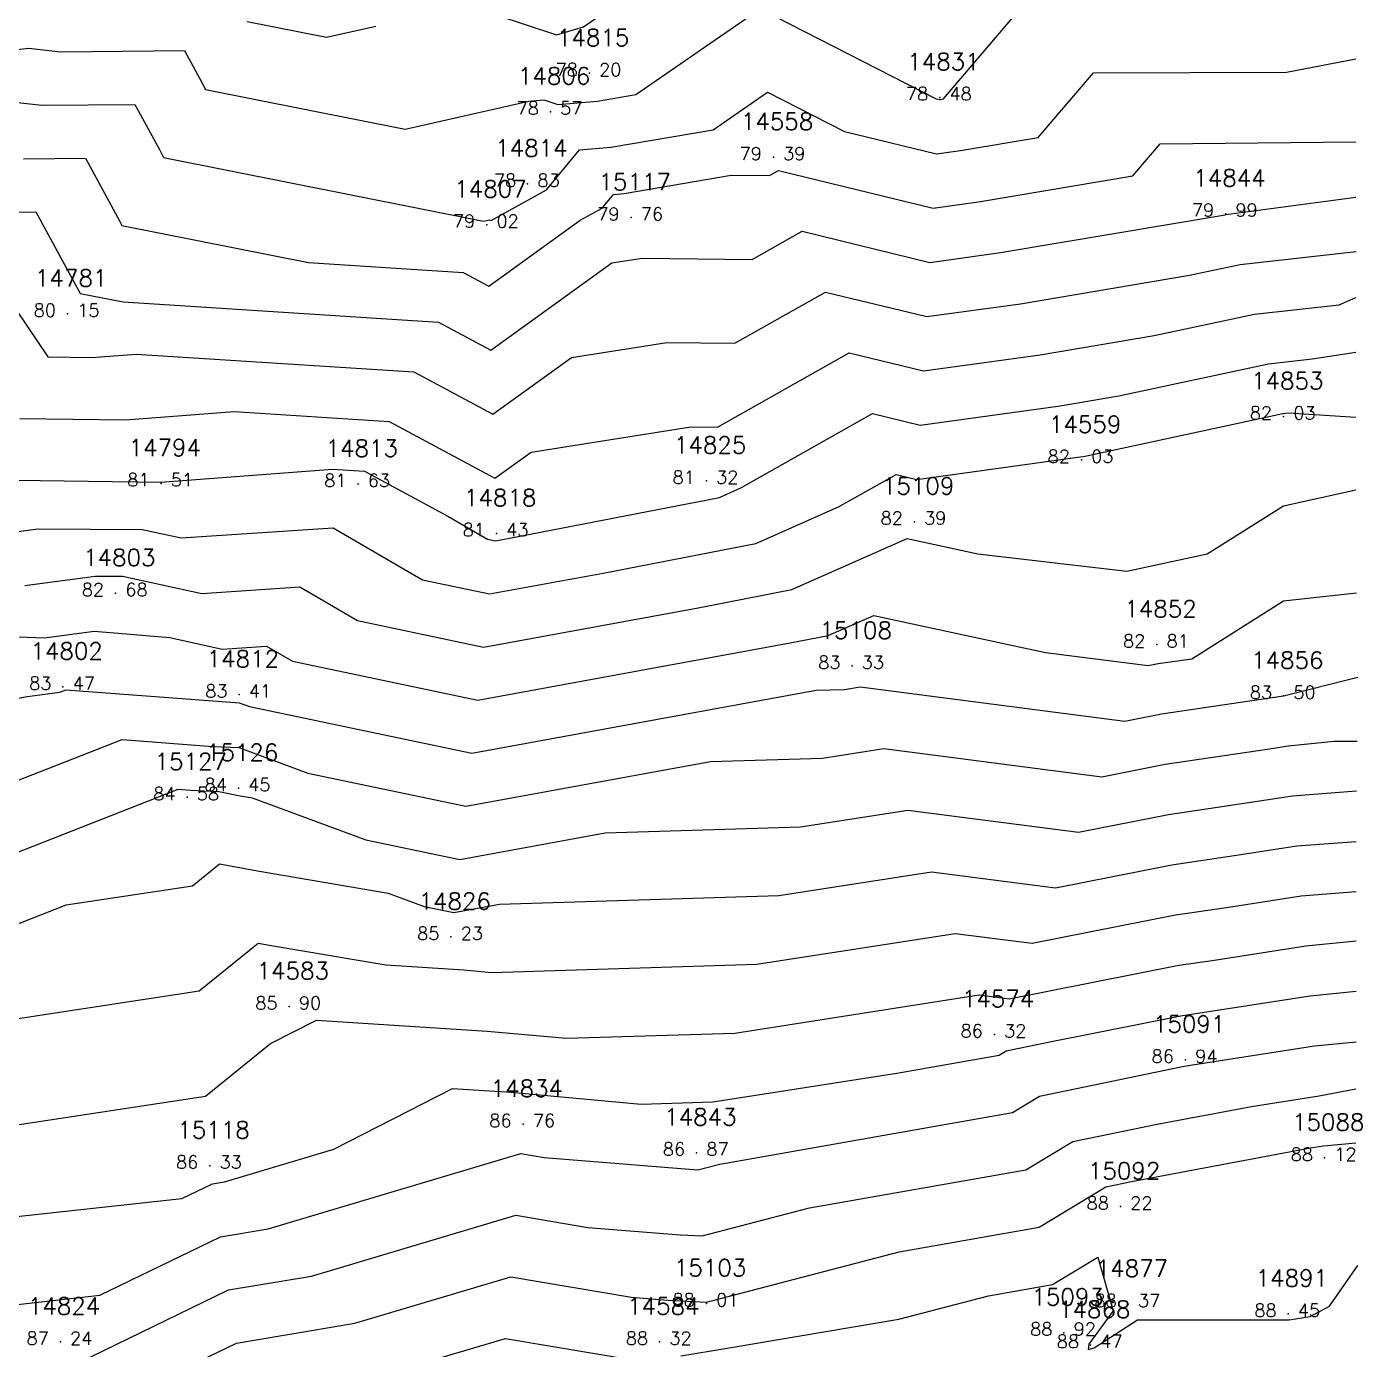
# Model space of a CAD drawing. Header units: millimetres. Extents: x 1412565 to 1412813, y 4931476 to 4931699.
# Drawn here: x 1412686.5 to 1412707.05, y 4931503.63 to 4931523.99 of the extents above; entities that cross this region are included whole.
import ezdxf
from ezdxf.enums import TextEntityAlignment as Align

# ---------------------------------------------------------------- set-up
doc = ezdxf.new("R2010")
doc.units = ezdxf.units.MM
for name, color, linetype in [('CIVIL', 50, 'Continuous'), ('CIVIL-DRAW', 80, 'Continuous'), ('CIVIL-NONAME', 130, 'Continuous'), ('CIVIL-TEXT', 240, 'Continuous'), ('CIVIL-Z', 50, 'Continuous'), ('Tcontours0', 7, 'Continuous'), ('Tcontours1', 7, 'Continuous'), ('Tcontours2', 7, 'Continuous')]:
    doc.layers.add(name, color=color, linetype=linetype)
doc.styles.add('CIVILCADMAIN', font='TXT.SHX')
doc.styles.get("Standard").update_dxf_attribs({"font": 'arial.ttf'})

# ---------------------------------------------------------------- blocks, each defined once
blk = doc.blocks.new('CIVIL-ZZ')
at = {"layer": 'CIVIL-DRAW'}
blk.add_point((0, 0), dxfattribs=at)
at = {"layer": 'CIVIL-NONAME'}
blk.add_attdef('NAME', text='', height=1.8, dxfattribs=at).set_placement((0, 2.1), align=Align.CENTER)
at = {"layer": 'CIVIL-TEXT', "flags": 8}
blk.add_attdef('TEXT', text='', height=2, dxfattribs=at).set_placement((0.2, -3.3), align=Align.CENTER)
at = {"layer": 'CIVIL-Z'}
blk.add_attdef('Z1', text='', height=1.6, dxfattribs=at).set_placement((-0.75, -0.225), align=Align.RIGHT)
blk.add_attdef('Z2', (0.75, -0.225), '', height=1.6, dxfattribs=at)

msp = doc.modelspace()

# ---------------------------------------------------------------- linework, layer by layer
at = {"layer": 'Tcontours0'}
for points, elevation in [([(1412686.165, 4931521.133), (1412686.643, 4931521.137), (1412687.315, 4931519.9), (1412687.323, 4931519.884), (1412687.986, 4931519.752), (1412692.837, 4931519.442), (1412693.641, 4931519.008), (1412695.503, 4931520.352), (1412695.978, 4931520.427), (1412697.664, 4931520.406), (1412698.431, 4931520.839), (1412700.398, 4931520.361), (1412701.483, 4931520.511), (1412704.939, 4931521.091), (1412704.954, 4931521.095), (1412706.952, 4931521.362)], 80), ([(1412684.631, 4931509.501), (1412687.108, 4931510.473), (1412689.054, 4931510.769), (1412689.47, 4931511.105), (1412690.056, 4931510.996), (1412692.066, 4931510.655), (1412692.618, 4931510.451), (1412693.072, 4931510.356), (1412693.777, 4931510.485), (1412698.073, 4931510.617), (1412700.423, 4931510.983), (1412702.33, 4931510.736), (1412704.123, 4931511.092), (1412705.182, 4931511.248), (1412706.045, 4931511.382), (1412706.958, 4931511.447)], 85)]:
    msp.add_lwpolyline(points, dxfattribs=dict(at, elevation=elevation))
at = {"layer": 'Tcontours1'}
for points, elevation in [([(1412693.719, 4931524.17), (1412694.653, 4931523.863), (1412695.068, 4931523.983), (1412697.18, 4931525.458)], 78), ([(1412689.896, 4931524.069), (1412691.117, 4931523.826), (1412691.875, 4931523.997)], 78), ([(1412686.086, 4931522.853), (1412686.736, 4931522.778), (1412688.168, 4931522.792), (1412688.545, 4931522.097), (1412688.609, 4931521.977), (1412693.532, 4931520.997), (1412693.624, 4931521.017), (1412693.646, 4931521.006), (1412694.501, 4931521.475), (1412695.008, 4931522.091), (1412695.488, 4931522.132), (1412697.063, 4931522.403), (1412697.9, 4931522.98), (1412699.087, 4931522.374), (1412700.498, 4931522.032), (1412700.869, 4931522.083), (1412702.065, 4931522.284), (1412702.913, 4931523.279), (1412705.884, 4931523.287), (1412706.952, 4931523.494)], 79), ([(1412686.395, 4931517.96), (1412688.03, 4931517.939), (1412689.697, 4931518.065), (1412692.078, 4931517.913), (1412693.703, 4931517.038), (1412694.263, 4931517.441), (1412696.722, 4931517.831), (1412697.131, 4931517.826), (1412699.155, 4931518.969), (1412700.299, 4931518.691), (1412702.097, 4931518.939), (1412703.851, 4931519.234), (1412705.391, 4931519.565), (1412706.693, 4931519.708), (1412706.95, 4931519.822)], 81), ([(1412686.175, 4931516.193), (1412686.68, 4931516.26), (1412688.277, 4931516.252), (1412688.879, 4931516.122), (1412691.22, 4931516.277), (1412692.59, 4931515.476), (1412693.625, 4931515.259), (1412695.371, 4931515.578), (1412697.718, 4931516.036), (1412698.994, 4931516.6), (1412699.878, 4931517.099), (1412700.199, 4931517.021), (1412702.712, 4931517.367), (1412702.763, 4931517.376), (1412705.827, 4931518.036), (1412705.865, 4931518.04), (1412705.914, 4931518.045), (1412706.952, 4931517.977)], 82), ([(1412683.307, 4931514.715), (1412686.777, 4931514.585), (1412687.542, 4931514.687), (1412688.703, 4931514.586), (1412689.511, 4931514.411), (1412690.192, 4931514.456), (1412690.59, 4931514.224), (1412693.441, 4931513.624), (1412698.25, 4931514.504), (1412698.832, 4931514.618), (1412699.537, 4931514.929), (1412702.176, 4931514.359), (1412703.755, 4931514.155), (1412703.91, 4931514.186), (1412704.427, 4931514.262), (1412705.84, 4931515.153), (1412706.963, 4931515.278)], 83), ([(1412686.219, 4931512.331), (1412687.972, 4931513.018), (1412689.367, 4931512.913), (1412689.764, 4931512.893), (1412690.827, 4931512.501), (1412693.257, 4931511.99), (1412697.024, 4931512.68), (1412698.748, 4931512.732), (1412699.691, 4931512.879), (1412703.042, 4931512.446), (1412704.017, 4931512.639), (1412705.621, 4931512.876), (1412705.908, 4931512.921), (1412706.617, 4931512.992), (1412706.97, 4931512.992)], 84), ([(1412684.965, 4931506.876), (1412689.254, 4931507.529), (1412690.256, 4931508.34), (1412690.959, 4931508.7), (1412693.589, 4931508.531), (1412694.805, 4931508.421), (1412697.397, 4931508.501), (1412701.156, 4931509.087), (1412701.618, 4931509.027), (1412704.23, 4931509.544), (1412704.743, 4931509.62), (1412706.181, 4931509.843), (1412706.955, 4931509.921)], 86), ([(1412680.95, 4931503.311), (1412681.821, 4931504.012), (1412682.159, 4931504.106), (1412684.655, 4931504.073), (1412686.36, 4931504.326), (1412687.627, 4931504.465), (1412689.484, 4931505.364), (1412690.215, 4931505.488), (1412694.103, 4931506.645), (1412694.463, 4931506.585), (1412696.759, 4931506.399), (1412696.827, 4931506.395), (1412697.168, 4931506.484), (1412701.67, 4931507.28), (1412702.084, 4931507.532), (1412704.283, 4931507.984), (1412704.439, 4931508.013), (1412706.317, 4931508.304), (1412706.955, 4931508.368)], 87), ([(1412687.86, 4931502.824), (1412689.729, 4931503.729), (1412691.55, 4931504.036), (1412693.949, 4931504.751), (1412695.809, 4931504.437), (1412696.366, 4931504.392), (1412696.959, 4931504.36), (1412699.924, 4931505.133), (1412702.081, 4931505.514), (1412703.105, 4931506.137), (1412703.502, 4931506.218), (1412706.252, 4931506.734), (1412706.454, 4931506.765), (1412706.95, 4931506.813)], 88)]:
    msp.add_lwpolyline(points, dxfattribs=dict(at, elevation=elevation))
at = {"layer": 'Tcontours2'}
for points, elevation in [([(1412683.707, 4931523.334), (1412686.537, 4931523.657), (1412687.021, 4931523.601), (1412688.93, 4931523.619), (1412689.16, 4931523.196), (1412689.252, 4931523.023), (1412692.324, 4931522.411), (1412694.23, 4931522.842), (1412694.457, 4931522.863), (1412694.674, 4931522.792), (1412695.283, 4931522.843), (1412695.873, 4931522.945), (1412697.785, 4931524.262), (1412700.494, 4931522.88), (1412700.548, 4931522.867), (1412700.562, 4931522.869), (1412700.608, 4931522.876), (1412701.884, 4931524.375)], 78.5), ([(1412686.451, 4931521.956), (1412687.405, 4931521.965), (1412687.93, 4931520.998), (1412687.966, 4931520.93), (1412690.84, 4931520.358), (1412693.216, 4931520.206), (1412693.61, 4931519.994), (1412695.02, 4931521.011), (1412695.355, 4931521.195), (1412695.529, 4931521.406), (1412695.693, 4931521.42), (1412697.339, 4931521.704), (1412697.931, 4931521.696), (1412698.07, 4931521.774), (1412700.448, 4931521.197), (1412701.176, 4931521.297), (1412703.522, 4931521.691), (1412703.942, 4931522.184), (1412706.95, 4931522.215)], 79.5), ([(1412685.88, 4931520.31), (1412686.827, 4931518.907), (1412687.501, 4931518.898), (1412688.187, 4931518.95), (1412692.457, 4931518.677), (1412693.672, 4931518.023), (1412694.883, 4931518.896), (1412696.35, 4931519.129), (1412697.398, 4931519.116), (1412698.793, 4931519.904), (1412700.349, 4931519.526), (1412701.79, 4931519.725), (1412704.395, 4931520.162), (1412705.173, 4931520.33), (1412706.956, 4931520.526)], 80.5), ([(1412685.962, 4931517.014), (1412688.559, 4931516.979), (1412691.207, 4931517.18), (1412691.699, 4931517.149), (1412692.984, 4931516.456), (1412693.59, 4931516.102), (1412693.717, 4931516.076), (1412693.932, 4931516.115), (1412697.161, 4931516.745), (1412697.498, 4931516.894), (1412699.516, 4931518.034), (1412700.249, 4931517.856), (1412702.405, 4931518.153), (1412703.307, 4931518.305), (1412705.609, 4931518.801), (1412706.279, 4931518.874), (1412706.952, 4931518.978)], 81.5), ([(1412686.476, 4931515.389), (1412687.555, 4931515.532), (1412687.978, 4931515.53), (1412689.195, 4931515.267), (1412690.706, 4931515.366), (1412691.59, 4931514.85), (1412693.533, 4931514.441), (1412696.81, 4931515.041), (1412698.275, 4931515.327), (1412700.048, 4931516.11), (1412701.137, 4931515.875), (1412703.429, 4931515.609), (1412704.665, 4931515.875), (1412705.84, 4931516.615), (1412706.951, 4931516.858)], 82.5), ([(1412680.509, 4931512.589), (1412686.508, 4931513.68), (1412687.012, 4931513.745), (1412687.112, 4931513.784), (1412689.708, 4931513.588), (1412689.769, 4931513.585), (1412689.931, 4931513.526), (1412693.349, 4931512.807), (1412698.648, 4931513.777), (1412699.085, 4931513.79), (1412699.325, 4931513.828), (1412703.399, 4931513.301), (1412703.964, 4931513.412), (1412705.84, 4931513.69), (1412706.982, 4931513.976)], 83.5), ([(1412685.425, 4931510.916), (1412688.832, 4931512.253), (1412689.025, 4931512.238), (1412689.456, 4931512.216), (1412689.787, 4931512.154), (1412689.97, 4931512.123), (1412691.722, 4931511.476), (1412693.164, 4931511.173), (1412695.401, 4931511.582), (1412698.41, 4931511.674), (1412700.057, 4931511.931), (1412702.686, 4931511.591), (1412704.07, 4931511.865), (1412705.401, 4931512.062), (1412705.976, 4931512.151), (1412706.961, 4931512.23)], 84.5), ([(1412684.891, 4931508.5), (1412689.154, 4931509.149), (1412690.064, 4931509.886), (1412690.325, 4931509.837), (1412692.027, 4931509.549), (1412693.226, 4931509.472), (1412693.652, 4931509.433), (1412697.735, 4931509.559), (1412700.789, 4931510.035), (1412701.974, 4931509.882), (1412704.177, 4931510.318), (1412704.962, 4931510.434), (1412706.113, 4931510.612), (1412706.957, 4931510.678)], 85.5), ([(1412677.428, 4931503.572), (1412678.455, 4931503.805), (1412680.486, 4931504.612), (1412681.386, 4931504.934), (1412681.982, 4931505.081), (1412684.984, 4931505.527), (1412688.89, 4931505.954), (1412689.362, 4931506.182), (1412689.547, 4931506.213), (1412691.226, 4931506.713), (1412693.052, 4931507.647), (1412693.951, 4931507.589), (1412695.957, 4931507.409), (1412697.06, 4931507.443), (1412699.891, 4931507.884), (1412701.464, 4931508.162), (1412701.574, 4931508.229), (1412702.244, 4931508.367), (1412704.283, 4931508.771), (1412704.523, 4931508.806), (1412706.249, 4931509.073), (1412706.955, 4931509.144)], 86.5), ([(1412687.308, 4931503.433), (1412689.606, 4931504.547), (1412690.882, 4931504.762), (1412694.026, 4931505.698), (1412695.136, 4931505.511), (1412696.562, 4931505.396), (1412696.893, 4931505.378), (1412698.546, 4931505.809), (1412701.876, 4931506.397), (1412702.595, 4931506.834), (1412703.893, 4931507.101), (1412705.346, 4931507.373), (1412706.385, 4931507.534), (1412706.951, 4931507.644)], 87.5), ([(1412696.566, 4931503.534), (1412697.249, 4931503.649), (1412699.922, 4931504.098), (1412701.302, 4931504.458), (1412702.287, 4931504.631), (1412702.982, 4931505.054), (1412703.216, 4931504.226), (1412702.843, 4931503.713), (1412702.831, 4931503.631), (1412702.925, 4931503.658), (1412703.595, 4931504.087), (1412705.845, 4931504.087), (1412705.927, 4931504.088), (1412706.25, 4931504.139), (1412706.545, 4931504.298), (1412706.984, 4931504.926)], 88.5), ([(1412692.218, 4931503.311), (1412693.871, 4931503.803), (1412695.886, 4931503.464)], 88.5)]:
    msp.add_lwpolyline(points, dxfattribs=dict(at, elevation=elevation))

# ---------------------------------------------------------------- block references
at = {"layer": 'CIVIL'}
ref = msp.add_blockref('CIVIL-ZZ', (1412695.16, 4931523.27, 78.2), dxfattribs=dict(at, xscale=0.2, yscale=0.2))
ref.add_attrib('Z2', '20', (1412695.31, 4931523.225), dxfattribs={"layer": 'CIVIL-Z', "height": 0.2, "style": 'CIVILCADMAIN'})
ref.add_attrib('Z1', '78', (1412694.64, 4931523.225), dxfattribs={"layer": 'CIVIL-Z', "height": 0.2, "style": 'CIVILCADMAIN'})
ref.add_attrib('NAME', '14815', (1412694.66, 4931523.69), dxfattribs={"layer": 'CIVIL-NONAME', "height": 0.26, "style": 'CIVILCADMAIN'})
ref = msp.add_blockref('CIVIL-ZZ', (1412700.55, 4931522.9, 78.48), dxfattribs=dict(at, xscale=0.2, yscale=0.2))
ref.add_attrib('Z2', '48', (1412700.7, 4931522.855), dxfattribs={"layer": 'CIVIL-Z', "height": 0.2, "style": 'CIVILCADMAIN'})
ref.add_attrib('Z1', '78', (1412700.03, 4931522.855), dxfattribs={"layer": 'CIVIL-Z', "height": 0.2, "style": 'CIVILCADMAIN'})
ref.add_attrib('NAME', '14831', (1412700.05, 4931523.32), dxfattribs={"layer": 'CIVIL-NONAME', "height": 0.26, "style": 'CIVILCADMAIN'})
ref = msp.add_blockref('CIVIL-ZZ', (1412694.56, 4931522.68, 78.57), dxfattribs=dict(at, xscale=0.2, yscale=0.2))
ref.add_attrib('Z2', '57', (1412694.71, 4931522.635), dxfattribs={"layer": 'CIVIL-Z', "height": 0.2, "style": 'CIVILCADMAIN'})
ref.add_attrib('Z1', '78', (1412694.04, 4931522.635), dxfattribs={"layer": 'CIVIL-Z', "height": 0.2, "style": 'CIVILCADMAIN'})
ref.add_attrib('NAME', '14806', (1412694.06, 4931523.1), dxfattribs={"layer": 'CIVIL-NONAME', "height": 0.26, "style": 'CIVILCADMAIN'})
ref = msp.add_blockref('CIVIL-ZZ', (1412697.99, 4931521.98, 79.39), dxfattribs=dict(at, xscale=0.2, yscale=0.2))
ref.add_attrib('Z2', '39', (1412698.14, 4931521.935), dxfattribs={"layer": 'CIVIL-Z', "height": 0.2, "style": 'CIVILCADMAIN'})
ref.add_attrib('Z1', '79', (1412697.47, 4931521.935), dxfattribs={"layer": 'CIVIL-Z', "height": 0.2, "style": 'CIVILCADMAIN'})
ref.add_attrib('NAME', '14558', (1412697.49, 4931522.4), dxfattribs={"layer": 'CIVIL-NONAME', "height": 0.26, "style": 'CIVILCADMAIN'})
ref = msp.add_blockref('CIVIL-ZZ', (1412694.21, 4931521.57, 78.83), dxfattribs=dict(at, xscale=0.2, yscale=0.2))
ref.add_attrib('Z2', '83', (1412694.36, 4931521.525), dxfattribs={"layer": 'CIVIL-Z', "height": 0.2, "style": 'CIVILCADMAIN'})
ref.add_attrib('Z1', '78', (1412693.69, 4931521.525), dxfattribs={"layer": 'CIVIL-Z', "height": 0.2, "style": 'CIVILCADMAIN'})
ref.add_attrib('NAME', '14814', (1412693.71, 4931521.99), dxfattribs={"layer": 'CIVIL-NONAME', "height": 0.26, "style": 'CIVILCADMAIN'})
ref = msp.add_blockref('CIVIL-ZZ', (1412693.58, 4931520.94, 79.02), dxfattribs=dict(at, xscale=0.2, yscale=0.2))
ref.add_attrib('Z2', '02', (1412693.73, 4931520.895), dxfattribs={"layer": 'CIVIL-Z', "height": 0.2, "style": 'CIVILCADMAIN'})
ref.add_attrib('Z1', '79', (1412693.06, 4931520.895), dxfattribs={"layer": 'CIVIL-Z', "height": 0.2, "style": 'CIVILCADMAIN'})
ref.add_attrib('NAME', '14807', (1412693.08, 4931521.36), dxfattribs={"layer": 'CIVIL-NONAME', "height": 0.26, "style": 'CIVILCADMAIN'})
ref = msp.add_blockref('CIVIL-ZZ', (1412695.8, 4931521.05, 79.76), dxfattribs=dict(at, xscale=0.2, yscale=0.2))
ref.add_attrib('Z2', '76', (1412695.95, 4931521.005), dxfattribs={"layer": 'CIVIL-Z', "height": 0.2, "style": 'CIVILCADMAIN'})
ref.add_attrib('Z1', '79', (1412695.28, 4931521.005), dxfattribs={"layer": 'CIVIL-Z', "height": 0.2, "style": 'CIVILCADMAIN'})
ref.add_attrib('NAME', '15117', (1412695.3, 4931521.47), dxfattribs={"layer": 'CIVIL-NONAME', "height": 0.26, "style": 'CIVILCADMAIN'})
ref = msp.add_blockref('CIVIL-ZZ', (1412704.95, 4931521.11, 79.99), dxfattribs=dict(at, xscale=0.2, yscale=0.2))
ref.add_attrib('Z2', '99', (1412705.1, 4931521.065), dxfattribs={"layer": 'CIVIL-Z', "height": 0.2, "style": 'CIVILCADMAIN'})
ref.add_attrib('Z1', '79', (1412704.43, 4931521.065), dxfattribs={"layer": 'CIVIL-Z', "height": 0.2, "style": 'CIVILCADMAIN'})
ref.add_attrib('NAME', '14844', (1412704.45, 4931521.53), dxfattribs={"layer": 'CIVIL-NONAME', "height": 0.26, "style": 'CIVILCADMAIN'})
ref = msp.add_blockref('CIVIL-ZZ', (1412687.13, 4931519.57, 80.15), dxfattribs=dict(at, xscale=0.2, yscale=0.2))
ref.add_attrib('Z2', '15', (1412687.28, 4931519.525), dxfattribs={"layer": 'CIVIL-Z', "height": 0.2, "style": 'CIVILCADMAIN'})
ref.add_attrib('Z1', '80', (1412686.61, 4931519.525), dxfattribs={"layer": 'CIVIL-Z', "height": 0.2, "style": 'CIVILCADMAIN'})
ref.add_attrib('NAME', '14781', (1412686.63, 4931519.99), dxfattribs={"layer": 'CIVIL-NONAME', "height": 0.26, "style": 'CIVILCADMAIN'})
ref = msp.add_blockref('CIVIL-ZZ', (1412705.84, 4931517.99, 82.03), dxfattribs=dict(at, xscale=0.2, yscale=0.2))
ref.add_attrib('Z2', '03', (1412705.99, 4931517.945), dxfattribs={"layer": 'CIVIL-Z', "height": 0.2, "style": 'CIVILCADMAIN'})
ref.add_attrib('Z1', '82', (1412705.32, 4931517.945), dxfattribs={"layer": 'CIVIL-Z', "height": 0.2, "style": 'CIVILCADMAIN'})
ref.add_attrib('NAME', '14853', (1412705.34, 4931518.41), dxfattribs={"layer": 'CIVIL-NONAME', "height": 0.26, "style": 'CIVILCADMAIN'})
ref = msp.add_blockref('CIVIL-ZZ', (1412702.73, 4931517.32, 82.03), dxfattribs=dict(at, xscale=0.2, yscale=0.2))
ref.add_attrib('Z2', '03', (1412702.88, 4931517.275), dxfattribs={"layer": 'CIVIL-Z', "height": 0.2, "style": 'CIVILCADMAIN'})
ref.add_attrib('Z1', '82', (1412702.21, 4931517.275), dxfattribs={"layer": 'CIVIL-Z', "height": 0.2, "style": 'CIVILCADMAIN'})
ref.add_attrib('NAME', '14559', (1412702.23, 4931517.74), dxfattribs={"layer": 'CIVIL-NONAME', "height": 0.26, "style": 'CIVILCADMAIN'})
ref = msp.add_blockref('CIVIL-ZZ', (1412688.57, 4931516.96, 81.51), dxfattribs=dict(at, xscale=0.2, yscale=0.2))
ref.add_attrib('Z2', '51', (1412688.72, 4931516.915), dxfattribs={"layer": 'CIVIL-Z', "height": 0.2, "style": 'CIVILCADMAIN'})
ref.add_attrib('Z1', '81', (1412688.05, 4931516.915), dxfattribs={"layer": 'CIVIL-Z', "height": 0.2, "style": 'CIVILCADMAIN'})
ref.add_attrib('NAME', '14794', (1412688.07, 4931517.38), dxfattribs={"layer": 'CIVIL-NONAME', "height": 0.26, "style": 'CIVILCADMAIN'})
ref = msp.add_blockref('CIVIL-ZZ', (1412691.6, 4931516.95, 81.63), dxfattribs=dict(at, xscale=0.2, yscale=0.2))
ref.add_attrib('Z2', '63', (1412691.75, 4931516.905), dxfattribs={"layer": 'CIVIL-Z', "height": 0.2, "style": 'CIVILCADMAIN'})
ref.add_attrib('Z1', '81', (1412691.08, 4931516.905), dxfattribs={"layer": 'CIVIL-Z', "height": 0.2, "style": 'CIVILCADMAIN'})
ref.add_attrib('NAME', '14813', (1412691.1, 4931517.37), dxfattribs={"layer": 'CIVIL-NONAME', "height": 0.26, "style": 'CIVILCADMAIN'})
ref = msp.add_blockref('CIVIL-ZZ', (1412696.96, 4931517, 81.32), dxfattribs=dict(at, xscale=0.2, yscale=0.2))
ref.add_attrib('Z2', '32', (1412697.11, 4931516.955), dxfattribs={"layer": 'CIVIL-Z', "height": 0.2, "style": 'CIVILCADMAIN'})
ref.add_attrib('Z1', '81', (1412696.44, 4931516.955), dxfattribs={"layer": 'CIVIL-Z', "height": 0.2, "style": 'CIVILCADMAIN'})
ref.add_attrib('NAME', '14825', (1412696.46, 4931517.42), dxfattribs={"layer": 'CIVIL-NONAME', "height": 0.26, "style": 'CIVILCADMAIN'})
ref = msp.add_blockref('CIVIL-ZZ', (1412700.16, 4931516.37, 82.39), dxfattribs=dict(at, xscale=0.2, yscale=0.2))
ref.add_attrib('Z2', '39', (1412700.31, 4931516.325), dxfattribs={"layer": 'CIVIL-Z', "height": 0.2, "style": 'CIVILCADMAIN'})
ref.add_attrib('Z1', '82', (1412699.64, 4931516.325), dxfattribs={"layer": 'CIVIL-Z', "height": 0.2, "style": 'CIVILCADMAIN'})
ref.add_attrib('NAME', '15109', (1412699.66, 4931516.79), dxfattribs={"layer": 'CIVIL-NONAME', "height": 0.26, "style": 'CIVILCADMAIN'})
ref = msp.add_blockref('CIVIL-ZZ', (1412693.73, 4931516.19, 81.43), dxfattribs=dict(at, xscale=0.2, yscale=0.2))
ref.add_attrib('Z2', '43', (1412693.88, 4931516.145), dxfattribs={"layer": 'CIVIL-Z', "height": 0.2, "style": 'CIVILCADMAIN'})
ref.add_attrib('Z1', '81', (1412693.21, 4931516.145), dxfattribs={"layer": 'CIVIL-Z', "height": 0.2, "style": 'CIVILCADMAIN'})
ref.add_attrib('NAME', '14818', (1412693.23, 4931516.61), dxfattribs={"layer": 'CIVIL-NONAME', "height": 0.26, "style": 'CIVILCADMAIN'})
ref = msp.add_blockref('CIVIL-ZZ', (1412687.87, 4931515.27, 82.68), dxfattribs=dict(at, xscale=0.2, yscale=0.2))
ref.add_attrib('Z2', '68', (1412688.02, 4931515.225), dxfattribs={"layer": 'CIVIL-Z', "height": 0.2, "style": 'CIVILCADMAIN'})
ref.add_attrib('Z1', '82', (1412687.35, 4931515.225), dxfattribs={"layer": 'CIVIL-Z', "height": 0.2, "style": 'CIVILCADMAIN'})
ref.add_attrib('NAME', '14803', (1412687.37, 4931515.69), dxfattribs={"layer": 'CIVIL-NONAME', "height": 0.26, "style": 'CIVILCADMAIN'})
ref = msp.add_blockref('CIVIL-ZZ', (1412703.89, 4931514.48, 82.81), dxfattribs=dict(at, xscale=0.2, yscale=0.2))
ref.add_attrib('Z2', '81', (1412704.04, 4931514.435), dxfattribs={"layer": 'CIVIL-Z', "height": 0.2, "style": 'CIVILCADMAIN'})
ref.add_attrib('Z1', '82', (1412703.37, 4931514.435), dxfattribs={"layer": 'CIVIL-Z', "height": 0.2, "style": 'CIVILCADMAIN'})
ref.add_attrib('NAME', '14852', (1412703.39, 4931514.9), dxfattribs={"layer": 'CIVIL-NONAME', "height": 0.26, "style": 'CIVILCADMAIN'})
ref = msp.add_blockref('CIVIL-ZZ', (1412699.2, 4931514.15, 83.33), dxfattribs=dict(at, xscale=0.2, yscale=0.2))
ref.add_attrib('Z2', '33', (1412699.35, 4931514.105), dxfattribs={"layer": 'CIVIL-Z', "height": 0.2, "style": 'CIVILCADMAIN'})
ref.add_attrib('Z1', '83', (1412698.68, 4931514.105), dxfattribs={"layer": 'CIVIL-Z', "height": 0.2, "style": 'CIVILCADMAIN'})
ref.add_attrib('NAME', '15108', (1412698.7, 4931514.57), dxfattribs={"layer": 'CIVIL-NONAME', "height": 0.26, "style": 'CIVILCADMAIN'})
ref = msp.add_blockref('CIVIL-ZZ', (1412687.06, 4931513.83, 83.47), dxfattribs=dict(at, xscale=0.2, yscale=0.2))
ref.add_attrib('Z2', '47', (1412687.21, 4931513.785), dxfattribs={"layer": 'CIVIL-Z', "height": 0.2, "style": 'CIVILCADMAIN'})
ref.add_attrib('Z1', '83', (1412686.54, 4931513.785), dxfattribs={"layer": 'CIVIL-Z', "height": 0.2, "style": 'CIVILCADMAIN'})
ref.add_attrib('NAME', '14802', (1412686.56, 4931514.25), dxfattribs={"layer": 'CIVIL-NONAME', "height": 0.26, "style": 'CIVILCADMAIN'})
ref = msp.add_blockref('CIVIL-ZZ', (1412689.77, 4931513.71, 83.41), dxfattribs=dict(at, xscale=0.2, yscale=0.2))
ref.add_attrib('Z2', '41', (1412689.92, 4931513.665), dxfattribs={"layer": 'CIVIL-Z', "height": 0.2, "style": 'CIVILCADMAIN'})
ref.add_attrib('Z1', '83', (1412689.25, 4931513.665), dxfattribs={"layer": 'CIVIL-Z', "height": 0.2, "style": 'CIVILCADMAIN'})
ref.add_attrib('NAME', '14812', (1412689.27, 4931514.13), dxfattribs={"layer": 'CIVIL-NONAME', "height": 0.26, "style": 'CIVILCADMAIN'})
ref = msp.add_blockref('CIVIL-ZZ', (1412705.84, 4931513.69, 83.5), dxfattribs=dict(at, xscale=0.2, yscale=0.2))
ref.add_attrib('Z2', '50', (1412705.99, 4931513.645), dxfattribs={"layer": 'CIVIL-Z', "height": 0.2, "style": 'CIVILCADMAIN'})
ref.add_attrib('Z1', '83', (1412705.32, 4931513.645), dxfattribs={"layer": 'CIVIL-Z', "height": 0.2, "style": 'CIVILCADMAIN'})
ref.add_attrib('NAME', '14856', (1412705.34, 4931514.11), dxfattribs={"layer": 'CIVIL-NONAME', "height": 0.26, "style": 'CIVILCADMAIN'})
ref = msp.add_blockref('CIVIL-ZZ', (1412688.97, 4931512.13, 84.58), dxfattribs=dict(at, xscale=0.2, yscale=0.2))
ref.add_attrib('Z2', '58', (1412689.12, 4931512.085), dxfattribs={"layer": 'CIVIL-Z', "height": 0.2, "style": 'CIVILCADMAIN'})
ref.add_attrib('Z1', '84', (1412688.45, 4931512.085), dxfattribs={"layer": 'CIVIL-Z', "height": 0.2, "style": 'CIVILCADMAIN'})
ref.add_attrib('NAME', '15127', (1412688.47, 4931512.55), dxfattribs={"layer": 'CIVIL-NONAME', "height": 0.26, "style": 'CIVILCADMAIN'})
ref = msp.add_blockref('CIVIL-ZZ', (1412689.76, 4931512.27, 84.45), dxfattribs=dict(at, xscale=0.2, yscale=0.2))
ref.add_attrib('Z2', '45', (1412689.91, 4931512.225), dxfattribs={"layer": 'CIVIL-Z', "height": 0.2, "style": 'CIVILCADMAIN'})
ref.add_attrib('Z1', '84', (1412689.24, 4931512.225), dxfattribs={"layer": 'CIVIL-Z', "height": 0.2, "style": 'CIVILCADMAIN'})
ref.add_attrib('NAME', '15126', (1412689.26, 4931512.69), dxfattribs={"layer": 'CIVIL-NONAME', "height": 0.26, "style": 'CIVILCADMAIN'})
ref = msp.add_blockref('CIVIL-ZZ', (1412693.03, 4931509.98, 85.23), dxfattribs=dict(at, xscale=0.2, yscale=0.2))
ref.add_attrib('Z2', '23', (1412693.18, 4931509.935), dxfattribs={"layer": 'CIVIL-Z', "height": 0.2, "style": 'CIVILCADMAIN'})
ref.add_attrib('Z1', '85', (1412692.51, 4931509.935), dxfattribs={"layer": 'CIVIL-Z', "height": 0.2, "style": 'CIVILCADMAIN'})
ref.add_attrib('NAME', '14826', (1412692.53, 4931510.4), dxfattribs={"layer": 'CIVIL-NONAME', "height": 0.26, "style": 'CIVILCADMAIN'})
ref = msp.add_blockref('CIVIL-ZZ', (1412690.54, 4931508.91, 85.9), dxfattribs=dict(at, xscale=0.2, yscale=0.2))
ref.add_attrib('Z2', '90', (1412690.69, 4931508.865), dxfattribs={"layer": 'CIVIL-Z', "height": 0.2, "style": 'CIVILCADMAIN'})
ref.add_attrib('Z1', '85', (1412690.02, 4931508.865), dxfattribs={"layer": 'CIVIL-Z', "height": 0.2, "style": 'CIVILCADMAIN'})
ref.add_attrib('NAME', '14583', (1412690.04, 4931509.33), dxfattribs={"layer": 'CIVIL-NONAME', "height": 0.26, "style": 'CIVILCADMAIN'})
ref = msp.add_blockref('CIVIL-ZZ', (1412701.39, 4931508.48, 86.32), dxfattribs=dict(at, xscale=0.2, yscale=0.2))
ref.add_attrib('Z2', '32', (1412701.54, 4931508.435), dxfattribs={"layer": 'CIVIL-Z', "height": 0.2, "style": 'CIVILCADMAIN'})
ref.add_attrib('Z1', '86', (1412700.87, 4931508.435), dxfattribs={"layer": 'CIVIL-Z', "height": 0.2, "style": 'CIVILCADMAIN'})
ref.add_attrib('NAME', '14574', (1412700.89, 4931508.9), dxfattribs={"layer": 'CIVIL-NONAME', "height": 0.26, "style": 'CIVILCADMAIN'})
ref = msp.add_blockref('CIVIL-ZZ', (1412704.33, 4931508.09, 86.94), dxfattribs=dict(at, xscale=0.2, yscale=0.2))
ref.add_attrib('Z2', '94', (1412704.48, 4931508.045), dxfattribs={"layer": 'CIVIL-Z', "height": 0.2, "style": 'CIVILCADMAIN'})
ref.add_attrib('Z1', '86', (1412703.81, 4931508.045), dxfattribs={"layer": 'CIVIL-Z', "height": 0.2, "style": 'CIVILCADMAIN'})
ref.add_attrib('NAME', '15091', (1412703.83, 4931508.51), dxfattribs={"layer": 'CIVIL-NONAME', "height": 0.26, "style": 'CIVILCADMAIN'})
ref = msp.add_blockref('CIVIL-ZZ', (1412694.14, 4931507.1, 86.76), dxfattribs=dict(at, xscale=0.2, yscale=0.2))
ref.add_attrib('Z2', '76', (1412694.29, 4931507.055), dxfattribs={"layer": 'CIVIL-Z', "height": 0.2, "style": 'CIVILCADMAIN'})
ref.add_attrib('Z1', '86', (1412693.62, 4931507.055), dxfattribs={"layer": 'CIVIL-Z', "height": 0.2, "style": 'CIVILCADMAIN'})
ref.add_attrib('NAME', '14834', (1412693.64, 4931507.52), dxfattribs={"layer": 'CIVIL-NONAME', "height": 0.26, "style": 'CIVILCADMAIN'})
ref = msp.add_blockref('CIVIL-ZZ', (1412696.81, 4931506.66, 86.87), dxfattribs=dict(at, xscale=0.2, yscale=0.2))
ref.add_attrib('Z2', '87', (1412696.96, 4931506.615), dxfattribs={"layer": 'CIVIL-Z', "height": 0.2, "style": 'CIVILCADMAIN'})
ref.add_attrib('Z1', '86', (1412696.29, 4931506.615), dxfattribs={"layer": 'CIVIL-Z', "height": 0.2, "style": 'CIVILCADMAIN'})
ref.add_attrib('NAME', '14843', (1412696.31, 4931507.08), dxfattribs={"layer": 'CIVIL-NONAME', "height": 0.26, "style": 'CIVILCADMAIN'})
ref = msp.add_blockref('CIVIL-ZZ', (1412706.47, 4931506.58, 88.12), dxfattribs=dict(at, xscale=0.2, yscale=0.2))
ref.add_attrib('Z2', '12', (1412706.62, 4931506.535), dxfattribs={"layer": 'CIVIL-Z', "height": 0.2, "style": 'CIVILCADMAIN'})
ref.add_attrib('Z1', '88', (1412705.95, 4931506.535), dxfattribs={"layer": 'CIVIL-Z', "height": 0.2, "style": 'CIVILCADMAIN'})
ref.add_attrib('NAME', '15088', (1412705.97, 4931507), dxfattribs={"layer": 'CIVIL-NONAME', "height": 0.26, "style": 'CIVILCADMAIN'})
ref = msp.add_blockref('CIVIL-ZZ', (1412689.32, 4931506.46, 86.33), dxfattribs=dict(at, xscale=0.2, yscale=0.2))
ref.add_attrib('Z2', '33', (1412689.47, 4931506.415), dxfattribs={"layer": 'CIVIL-Z', "height": 0.2, "style": 'CIVILCADMAIN'})
ref.add_attrib('Z1', '86', (1412688.8, 4931506.415), dxfattribs={"layer": 'CIVIL-Z', "height": 0.2, "style": 'CIVILCADMAIN'})
ref.add_attrib('NAME', '15118', (1412688.82, 4931506.88), dxfattribs={"layer": 'CIVIL-NONAME', "height": 0.26, "style": 'CIVILCADMAIN'})
ref = msp.add_blockref('CIVIL-ZZ', (1412703.33, 4931505.83, 88.22), dxfattribs=dict(at, xscale=0.2, yscale=0.2))
ref.add_attrib('Z2', '22', (1412703.48, 4931505.785), dxfattribs={"layer": 'CIVIL-Z', "height": 0.2, "style": 'CIVILCADMAIN'})
ref.add_attrib('Z1', '88', (1412702.81, 4931505.785), dxfattribs={"layer": 'CIVIL-Z', "height": 0.2, "style": 'CIVILCADMAIN'})
ref.add_attrib('NAME', '15092', (1412702.83, 4931506.25), dxfattribs={"layer": 'CIVIL-NONAME', "height": 0.26, "style": 'CIVILCADMAIN'})
ref = msp.add_blockref('CIVIL-ZZ', (1412696.96, 4931504.34, 88.01), dxfattribs=dict(at, xscale=0.2, yscale=0.2))
ref.add_attrib('Z2', '01', (1412697.11, 4931504.295), dxfattribs={"layer": 'CIVIL-Z', "height": 0.2, "style": 'CIVILCADMAIN'})
ref.add_attrib('Z1', '88', (1412696.44, 4931504.295), dxfattribs={"layer": 'CIVIL-Z', "height": 0.2, "style": 'CIVILCADMAIN'})
ref.add_attrib('NAME', '15103', (1412696.46, 4931504.76), dxfattribs={"layer": 'CIVIL-NONAME', "height": 0.26, "style": 'CIVILCADMAIN'})
ref = msp.add_blockref('CIVIL-ZZ', (1412703.45, 4931504.33, 88.37), dxfattribs=dict(at, xscale=0.2, yscale=0.2))
ref.add_attrib('Z2', '37', (1412703.6, 4931504.285), dxfattribs={"layer": 'CIVIL-Z', "height": 0.2, "style": 'CIVILCADMAIN'})
ref.add_attrib('Z1', '88', (1412702.93, 4931504.285), dxfattribs={"layer": 'CIVIL-Z', "height": 0.2, "style": 'CIVILCADMAIN'})
ref.add_attrib('NAME', '14877', (1412702.95, 4931504.75), dxfattribs={"layer": 'CIVIL-NONAME', "height": 0.26, "style": 'CIVILCADMAIN'})
ref = msp.add_blockref('CIVIL-ZZ', (1412705.91, 4931504.18, 88.45), dxfattribs=dict(at, xscale=0.2, yscale=0.2))
ref.add_attrib('Z2', '45', (1412706.06, 4931504.135), dxfattribs={"layer": 'CIVIL-Z', "height": 0.2, "style": 'CIVILCADMAIN'})
ref.add_attrib('Z1', '88', (1412705.39, 4931504.135), dxfattribs={"layer": 'CIVIL-Z', "height": 0.2, "style": 'CIVILCADMAIN'})
ref.add_attrib('NAME', '14891', (1412705.41, 4931504.6), dxfattribs={"layer": 'CIVIL-NONAME', "height": 0.26, "style": 'CIVILCADMAIN'})
ref = msp.add_blockref('CIVIL-ZZ', (1412702.46, 4931503.89, 88.92), dxfattribs=dict(at, xscale=0.2, yscale=0.2))
ref.add_attrib('Z2', '92', (1412702.61, 4931503.845), dxfattribs={"layer": 'CIVIL-Z', "height": 0.2, "style": 'CIVILCADMAIN'})
ref.add_attrib('Z1', '88', (1412701.94, 4931503.845), dxfattribs={"layer": 'CIVIL-Z', "height": 0.2, "style": 'CIVILCADMAIN'})
ref.add_attrib('NAME', '15093', (1412701.96, 4931504.31), dxfattribs={"layer": 'CIVIL-NONAME', "height": 0.26, "style": 'CIVILCADMAIN'})
ref = msp.add_blockref('CIVIL-ZZ', (1412687.02, 4931503.75, 87.24), dxfattribs=dict(at, xscale=0.2, yscale=0.2))
ref.add_attrib('Z2', '24', (1412687.17, 4931503.705), dxfattribs={"layer": 'CIVIL-Z', "height": 0.2, "style": 'CIVILCADMAIN'})
ref.add_attrib('Z1', '87', (1412686.5, 4931503.705), dxfattribs={"layer": 'CIVIL-Z', "height": 0.2, "style": 'CIVILCADMAIN'})
ref.add_attrib('NAME', '14824', (1412686.52, 4931504.17), dxfattribs={"layer": 'CIVIL-NONAME', "height": 0.26, "style": 'CIVILCADMAIN'})
ref = msp.add_blockref('CIVIL-ZZ', (1412696.24, 4931503.75, 88.32), dxfattribs=dict(at, xscale=0.2, yscale=0.2))
ref.add_attrib('Z2', '32', (1412696.39, 4931503.705), dxfattribs={"layer": 'CIVIL-Z', "height": 0.2, "style": 'CIVILCADMAIN'})
ref.add_attrib('Z1', '88', (1412695.72, 4931503.705), dxfattribs={"layer": 'CIVIL-Z', "height": 0.2, "style": 'CIVILCADMAIN'})
ref.add_attrib('NAME', '14584', (1412695.74, 4931504.17), dxfattribs={"layer": 'CIVIL-NONAME', "height": 0.26, "style": 'CIVILCADMAIN'})
ref = msp.add_blockref('CIVIL-ZZ', (1412702.87, 4931503.7, 88.47), dxfattribs=dict(at, xscale=0.2, yscale=0.2))
ref.add_attrib('Z2', '47', (1412703.02, 4931503.655), dxfattribs={"layer": 'CIVIL-Z', "height": 0.2, "style": 'CIVILCADMAIN'})
ref.add_attrib('Z1', '88', (1412702.35, 4931503.655), dxfattribs={"layer": 'CIVIL-Z', "height": 0.2, "style": 'CIVILCADMAIN'})
ref.add_attrib('NAME', '14868', (1412702.37, 4931504.12), dxfattribs={"layer": 'CIVIL-NONAME', "height": 0.26, "style": 'CIVILCADMAIN'})

doc.saveas('drawing.dxf')
